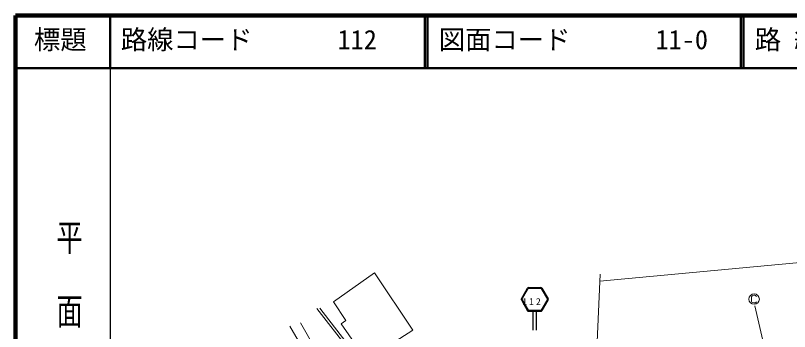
# Model space of a CAD drawing. Units: millimetres, scale not verified. Extents: x 40000 to 680000, y 20000 to 380000.
# Drawn here: x 40000 to 186976, y 320058 to 380000 of the extents above; entities that cross this region are included whole.
import ezdxf
from ezdxf.enums import TextEntityAlignment as Align

# ---------------------------------------------------------------- set-up
doc = ezdxf.new("R2010")
doc.units = ezdxf.units.MM
doc.header["$LTSCALE"] = 1000
for name, color, linetype, lineweight in [('M-BGD', 7, 'Continuous', 13), ('M-STR-HTXT', 7, 'Continuous', 13), ('M-STR-STRC', 7, 'Continuous', 25), ('M-TTL', 2, 'Continuous', 140), ('M-TTL-BAND', 7, 'Continuous', 25), ('M-TTL-FRAM', 2, 'Continuous', 50), ('M-TTL-TXT', 7, 'Continuous', 13)]:
    doc.layers.add(name, color=color, linetype=linetype, lineweight=lineweight)
doc.styles.add('@ＭＳ ゴシック', font='')
doc.styles.add('ＭＳ ゴシック', font='')
doc.styles.get('@ＭＳ ゴシック').set_extended_font_data('@MS Gothic')
doc.styles.get('ＭＳ ゴシック').set_extended_font_data('MS Gothic')

msp = doc.modelspace()

# ---------------------------------------------------------------- linework, layer by layer
at = {"layer": 'M-BGD'}
for p, q in [((100385, 325664), (108150, 331166)), ((108150, 331166), (115427, 320295)), ((179775, 326660), (179735, 326460)), ((179735, 326460), (179735, 325970)), ((179870, 326800), (179775, 326660)), ((180030, 326910), (179870, 326800)), ((180185, 326940), (180030, 326910)), ((180380, 326940), (180185, 326940)), ((180495, 326910), (180380, 326940)), ((180590, 326855), (180495, 326910)), ((180660, 326785), (180590, 326855)), ((180700, 326690), (180660, 326785)), ((102737, 322159), (100385, 325664)), ((179735, 325970), (179775, 325760)), ((179775, 325760), (179850, 325635)), ((179850, 325635), (179995, 325530)), ((179995, 325530), (180175, 325490)), ((180175, 325490), (180365, 325490)), ((180365, 325490), (180510, 325505)), ((184895, 305177), (180418, 324916)), ((180510, 325505), (180585, 325550)), ((180585, 325550), (180655, 325615)), ((180655, 325615), (180685, 325685)), ((103412, 316482), (97248, 324434)), ((97813, 324481), (104024, 316435)), ((101849, 321537), (102737, 322159)), ((94537, 316816), (92067, 321089)), ((94136, 321690), (97008, 316615)), ((104733, 317367), (101849, 321537)), ((115427, 320295), (109747, 316701))]:
    msp.add_line(p, q, dxfattribs=at)
msp.add_circle((180260, 326215), 995, dxfattribs=at)
at = {"layer": 'M-STR-HTXT'}
for p, q in [((150977, 329614), (234112, 337417)), ((149539, 297348), (151036, 330940))]:
    msp.add_line(p, q, dxfattribs=at)
at = {"layer": 'M-STR-STRC'}
for p, q in [((136052, 326249), (137237, 328299)), ((136173, 326199), (137341, 328219)), ((137410, 328399), (139777, 328399)), ((137427, 328269), (139760, 328269)), ((139847, 328219), (141015, 326199)), ((139951, 328299), (141136, 326249)), ((136052, 326049), (137237, 323999)), ((136173, 326099), (137341, 324079)), ((141015, 326099), (139847, 324079)), ((141136, 326049), (139951, 323999)), ((137410, 323899), (139777, 323899)), ((139760, 324029), (137427, 324029)), ((138294, 320288), (138294, 323899)), ((138894, 323899), (138894, 320288))]:
    msp.add_line(p, q, dxfattribs=at)
for centre, radius, start, end in [((137410, 328199), 200, 90, 149.96338), ((137427, 328169), 100, 90, 149.96338), ((139760, 328169), 100, 30.03671, 90), ((139777, 328199), 200, 30.03671, 90), ((136225, 326149), 200, 149.96338, 210.0369), ((136259, 326149), 100, 149.96338, 210.0369), ((140928, 326149), 100, 329.96332, 30.03671), ((140963, 326149), 200, 329.96332, 30.03671), ((137410, 324099), 200, 210.0369, 270), ((137427, 324129), 100, 210.0369, 270), ((139760, 324129), 100, 270, 329.96333), ((139777, 324099), 200, 270, 329.96333)]:
    msp.add_arc(centre, radius, start, end, dxfattribs=at)
at = {"layer": 'M-TTL'}
for p, q in [((40000, 380000), (40000, 20000)), ((680000, 380000), (40000, 380000))]:
    msp.add_line(p, q, dxfattribs=at)
at = {"layer": 'M-TTL-BAND'}
msp.add_line((58000, 370000), (58000, 20000), dxfattribs=at)
at = {"layer": 'M-TTL-FRAM'}
for p, q in [((58000, 380000), (58000, 370000)), ((117750, 380000), (117750, 370000)), ((118250, 380000), (118250, 370000)), ((177750, 380000), (177750, 370000)), ((178250, 380000), (178250, 370000)), ((40000, 370000), (680000, 370000))]:
    msp.add_line(p, q, dxfattribs=at)

# ---------------------------------------------------------------- texts
at = {"layer": 'M-STR-STRC', "insert": (136247, 325066), "char_height": 1320, "attachment_point": 7, "style": 'ＭＳ ゴシック'}
msp.add_mtext('\\T1.44;112', dxfattribs=at)
at = {"layer": 'M-TTL-BAND', "style": '@ＭＳ ゴシック', "width": 1.4}
msp.add_text('平  面  図', height=3666, rotation=270, dxfattribs=at).set_placement((47277, 341475), align=Align.BOTTOM_LEFT)
at = {"layer": 'M-TTL-TXT', "style": 'ＭＳ ゴシック'}
for s, p in [('標題', (43500, 372500)), ('路線コード', (60000, 372500)), ('路 線 名', (180380, 372500)), ('112', (101142, 372500)), ('図面コード', (120380, 372500)), ('11-0', (161521, 372500))]:
    msp.add_text(s, height=3666, dxfattribs=at).set_placement(p, align=Align.BOTTOM_LEFT)

doc.saveas('drawing.dxf')
